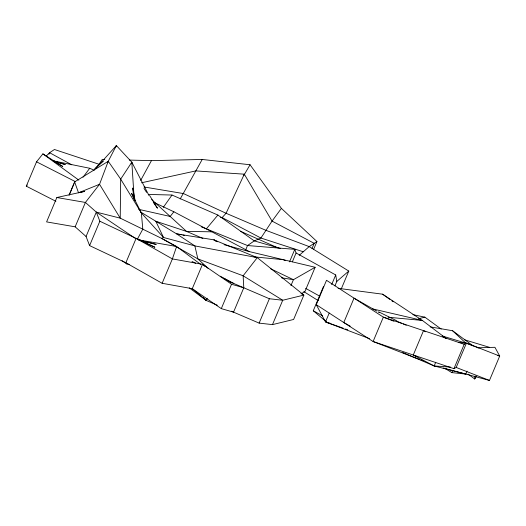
<?xml version="1.0" encoding="UTF-8"?>
<svg xmlns="http://www.w3.org/2000/svg" width="526" height="526" viewBox="0 0 526 526"><rect width="100%" height="100%" fill="white"/><g stroke="black" fill="none" stroke-linecap="round" stroke-linejoin="round"><path stroke-width="0.79" d="M474.985 376.156L474.676 378.97L468.074 374.098M149.016 195.573L131.822 162.186L116.371 145.564L108.238 161.298L99.546 184.291L85.409 202.444L75.159 226.824L86.06 236.49L89.591 245.603L125.872 262.757L162.126 283.284L192.273 288.695L221.301 308.63L233.544 312.161L243.788 287.781L243.13 275.788L257.273 257.628L303.87 295.093L293.62 319.466L272.481 324.621L259.127 323.115L231.335 311.214M55.894 201.294L26.3 186.184L36.544 161.811L42.895 153.868L62.778 166.499L55.013 162.028M48.977 154.19L49.602 152.711L54.448 149.502L99.039 164.257L102.294 159.385L104.746 159.444M78.828 192.68L84.554 191.398L56.841 197.526L46.597 221.9L75.159 226.824M69.044 195.205L74.633 181.904L108.238 161.298L120.691 179.129L141.369 212.991L163.501 237.469L194.87 245.905L257.273 257.628L213.898 239.843L176.519 233.833L140.409 211.873M69.347 194.804L74.002 183.725M107.613 162.777L108.238 161.298M115.746 147.043L116.371 145.564L95.476 168.754M86.06 236.49L96.304 212.116L85.409 202.444L56.841 197.526M89.591 245.603L99.841 221.229L96.304 212.116L120.224 218.145L161.6 238.37L176.611 246.51L200.827 264.466M131.204 163.665L131.822 162.186L134.13 197.914M99.841 221.229L136.116 238.377L125.872 262.757L126.878 263.973L129.291 264.394M162.126 283.284L172.377 258.91L176.611 246.51L138.732 239.882M243.676 175.651L250.067 164.75L281.397 208.381L316.941 241.526L313.522 249.653M217.337 305.218L206.291 300.484L207.224 298.268M245.655 249.975L247.522 245.543L254.295 240.888L260.909 238.035L272.047 221.091L281.397 208.381M221.301 308.63L231.545 284.25L202.517 264.322L172.377 258.91L136.116 238.377L146.09 242.42L140.856 240.77M259.127 323.115L269.371 298.742L282.725 300.247L303.87 295.093L300.99 293.515M289.517 261.902L294.797 249.344L247.522 245.543L201.182 226.759M292.351 261.849L296.079 252.986L294.797 249.344M272.481 324.621L282.725 300.247L243.13 275.788L197.861 258.897L161.6 238.37L163.501 237.469L155.795 221.229L186.539 231.414L202.872 238.41M290.944 285.605L293.429 279.694L315.133 267.274L249.39 251.619L224.056 244.675M312.023 248.496L314.193 243.328L272.047 221.091L244.294 174.178L195.797 170.904L141.494 182.785M315.133 267.274L304.883 291.654L301.385 293.653M330.446 323.378L327.29 322.556L313.272 310.761L323.523 286.387M369.515 338.645L325.495 321.925L316.264 304.679L326.508 280.305L383.342 317.145L393.974 321.261M331.669 284.573L335.706 274.966L296.079 252.986M334.937 285.868L336.798 281.436L348.784 271.068L309.189 246.609L265.965 230.342L226.062 213.267L183.456 193.568L143.993 186.967M329.223 313.055L325.495 321.925L343.149 328.171M341.328 288.794L348.784 271.068M316.264 304.679L373.092 341.519L414.863 357.7L415.79 355.484M402.778 352.525L434.167 365.964L435.719 362.276M444.911 368.397L451.86 372.618L452.794 370.403M464.208 344.28L383.342 317.145L373.092 341.519L453.958 368.654L464.208 344.28L466.444 343.077L499.7 356.056L489.456 380.436L443.181 367.99M453.958 368.654L456.193 367.45L466.444 343.077L458.284 342.525M451.86 372.618L465.78 374.071L467.022 371.113M475.918 376.011L474.676 378.97L476.339 376.333M244.294 174.178L226.062 213.267L222.13 217.58L220.525 217.245M140.639 180.477L151.435 160.64L202.208 159.463L250.067 164.75M137.503 238.903L142.809 229.185L141.369 212.991L131.605 193.377L134.728 200.485M202.208 159.463L180.208 198.94M131.822 162.186L120.691 179.129L120.224 218.145L99.546 184.291L78.519 192.786L74.633 181.904M163.31 207.336L172.009 195.041L217.882 215.055L254.295 240.888L280.312 248.423M83.009 177.242L89.729 168.267L94.233 170.266M249.39 251.619L173.869 211.774L170.174 216.456L138.746 209.355M26.3 186.184L27.28 184.968M95.456 168.655L99.039 164.257M206.567 228.606L217.882 215.055M46.222 156.064L49.602 152.711L71.753 164.809M94.555 168.958L103.425 161.193M299.202 255.34L309.189 246.609L316.941 241.526M418.604 318.69L424.87 317.158L441.189 329.085M477.693 347.798L494.927 347.298L499.7 356.056L497.333 355.425M211.866 231.821L186.539 231.414L151.698 199.571M129.324 160.075L151.435 160.64M148.253 194.429L172.009 195.041M425.685 331.761L423.522 330.63L413.278 355.004L434.167 365.964L450.486 367.069M388.168 317.231L422.398 320.452L446.212 338.52M254.13 256.872L283.304 259.693L285.533 260.613M338.087 288.314L382.586 294.185L422.398 320.452L372.29 308.834M281.423 277.8L293.429 279.694L270.712 268.825M430.143 326.87L452.557 330.729L473.032 345.825M181.279 234.78L176.519 233.833L194.87 245.905L197.861 258.897L208.105 268.339M182.864 235.096L184.448 235.418M52.994 160.805L89.729 168.267M412.877 314.64L424.87 317.158M138.713 240.001L156.209 244.452L146.544 241.875M434.167 365.964L465.78 374.071M55.138 161.903L65.303 164.539L54.29 161.074M231.545 284.25L243.788 287.781M464.504 339.776L489.489 347.338M442.366 336.015L465.786 343.11L452.557 330.729M303.285 251.77L260.909 238.035L222.13 217.58M345.457 328.987L347.758 329.802M414.863 357.7L419.452 359.376M420.978 359.942L423.279 360.777M466.542 343.386L478.601 347.857M456.193 367.45L489.456 380.436M240.704 231.374L278.057 247.937M397.169 321.353L401.7 323.299M403.212 323.944L406.23 325.239M228.323 281.16L269.371 298.742M145.636 242.966L154.9 247.246L136.116 238.377M154.683 202.734L173.869 211.774M379.075 312.043L396.841 320.84M192.01 261.461L195.659 263.289M36.544 161.811L75.527 181.707M223.596 278.116L233.807 283.468M217.435 241.75L213.898 239.843L215.949 241.191M313.272 310.761L322.629 315.889M305.645 288.353L319.795 296.204M220.315 276.203L230.631 282.067M376.715 311.083L354.024 298.143L343.78 322.517L350.158 326.159M378.135 311.892L379.555 312.7M443.339 336.831L445.423 338.1M303.772 291.588L318.269 300.642M96.304 212.116L135.083 238.225M122.111 260.764L126.878 263.973M382.586 294.185L389.878 299.425M391.87 300.852L393.198 301.806M42.895 153.868L78.821 180.129M189.275 287.867L206.291 300.484L203.279 297.709M204.956 266.373L202.517 264.322L192.273 288.695L206.291 300.484M153.29 202.365L157.458 208.197L149.713 195.672M143.999 188.367L146.603 192.411M135.136 200.715L132.749 188.012L133.459 195.093M335.706 274.966L336.798 281.436"/></g></svg>
